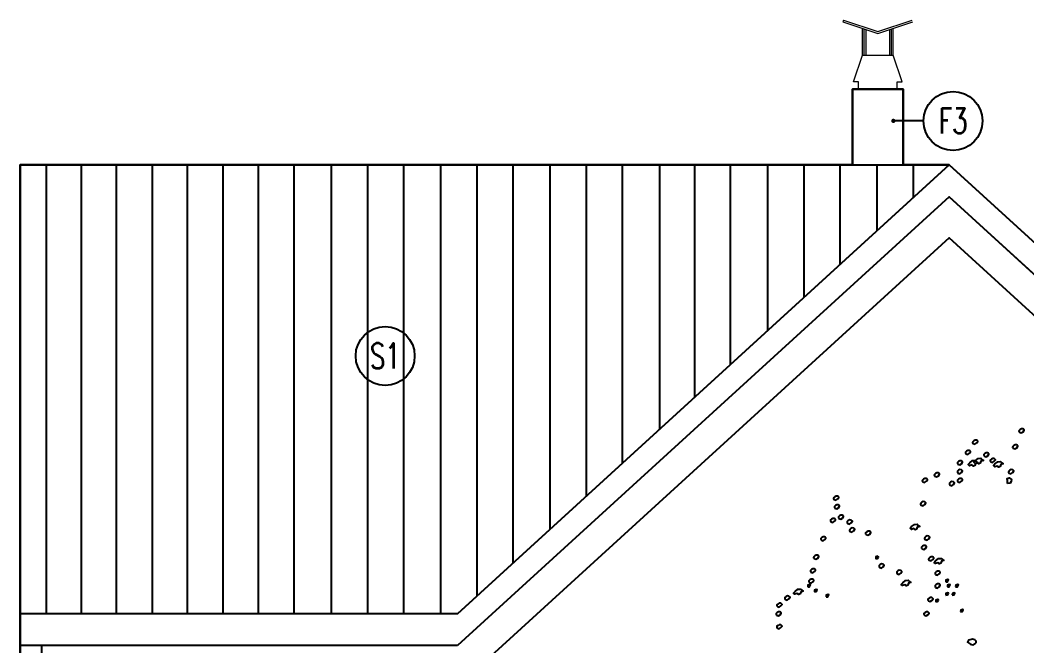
# Model space of a CAD drawing. Header units: millimetres. Extents: x 462666 to 1244237, y 2328025 to 3795663.
# Drawn here: x 1070176 to 1076162, y 2916997 to 2920715 of the extents above; entities that cross this region are included whole.
import ezdxf
from ezdxf.enums import TextEntityAlignment as Align

# ---------------------------------------------------------------- set-up
doc = ezdxf.new("R2010")
doc.units = ezdxf.units.MM
for name, color, linetype in [('arbre', 250, 'Continuous'), ('MUR-POH', 64, 'Continuous'), ('MUR_REZ', 3, 'Continuous'), ('PLE_REZ', 200, 'Continuous'), ('PLO_LIN', 6, 'Continuous'), ('TXT_50', 50, 'Continuous')]:
    doc.layers.add(name, color=color, linetype=linetype)
doc.layers.add('zariadenie_INTERIER_hr_0_15', color=8, linetype='Continuous', lineweight=15)
doc.styles.add('SIMPLEX.SHX', font='SIMPLEX.SHX', dxfattribs={"width": 0.7})

# ---------------------------------------------------------------- blocks, each defined once
blk = doc.blocks.new('arbre3')
at = {"layer": 'arbre', "color": 252}
for points in [[(255.295, 37.973), (255.336, 37.958), (255.375, 37.986), (255.399, 38.021), (255.375, 38.049), (255.338, 38.052), (255.308, 38.036), (255.284, 38.015), (255.282, 37.993)], [(254.241, 37.719), (254.282, 37.704), (254.321, 37.732), (254.345, 37.767), (254.321, 37.795), (254.284, 37.797), (254.254, 37.782), (254.23, 37.76), (254.228, 37.739)], [(254.077, 37.483), (254.118, 37.468), (254.158, 37.496), (254.181, 37.531), (254.158, 37.559), (254.121, 37.561), (254.09, 37.546), (254.066, 37.524), (254.064, 37.502)], [(255.149, 37.61), (255.191, 37.595), (255.23, 37.623), (255.254, 37.658), (255.23, 37.686), (255.193, 37.688), (255.162, 37.673), (255.139, 37.651), (255.136, 37.63)], [(254.162, 37.278), (254.227, 37.33), (254.288, 37.332), (254.314, 37.304), (254.349, 37.282), (254.293, 37.265), (254.277, 37.222), (254.247, 37.206), (254.212, 37.232), (254.16, 37.215), (254.13, 37.241)], [(254.287, 37.328), (254.352, 37.38), (254.413, 37.382), (254.439, 37.354), (254.474, 37.332), (254.418, 37.315), (254.402, 37.272), (254.372, 37.256), (254.337, 37.282), (254.285, 37.265), (254.255, 37.291)], [(254.495, 37.428), (254.536, 37.413), (254.576, 37.441), (254.599, 37.476), (254.576, 37.504), (254.539, 37.507), (254.508, 37.491), (254.484, 37.47), (254.482, 37.448)], [(254.641, 37.301), (254.682, 37.286), (254.721, 37.314), (254.745, 37.349), (254.721, 37.377), (254.684, 37.379), (254.654, 37.364), (254.63, 37.342), (254.627, 37.321)], [(253.895, 37.247), (253.937, 37.231), (253.976, 37.26), (254, 37.294), (253.976, 37.323), (253.939, 37.325), (253.908, 37.31), (253.884, 37.288), (253.882, 37.266)], [(253.895, 37.047), (253.937, 37.032), (253.976, 37.06), (254, 37.095), (253.976, 37.123), (253.939, 37.125), (253.908, 37.11), (253.884, 37.088), (253.882, 37.066)], [(254.737, 37.253), (254.802, 37.305), (254.863, 37.307), (254.889, 37.279), (254.924, 37.257), (254.868, 37.24), (254.852, 37.197), (254.822, 37.181), (254.787, 37.207), (254.735, 37.19), (254.705, 37.216)], [(255.059, 37.047), (255.1, 37.032), (255.139, 37.06), (255.163, 37.095), (255.139, 37.123), (255.102, 37.125), (255.072, 37.11), (255.048, 37.088), (255.046, 37.066)], [(253.096, 36.847), (253.137, 36.832), (253.176, 36.86), (253.2, 36.895), (253.176, 36.923), (253.139, 36.925), (253.109, 36.91), (253.085, 36.888), (253.083, 36.866)], [(253.368, 36.974), (253.41, 36.959), (253.449, 36.987), (253.473, 37.022), (253.449, 37.05), (253.412, 37.052), (253.381, 37.037), (253.357, 37.015), (253.355, 36.994)], [(253.895, 36.847), (253.937, 36.832), (253.976, 36.86), (254, 36.895), (253.976, 36.923), (253.939, 36.925), (253.908, 36.91), (253.884, 36.888), (253.882, 36.866)], [(255.021, 36.812), (255.021, 36.871), (255.015, 36.923), (255.06, 36.936), (255.113, 36.903), (255.106, 36.858), (255.08, 36.819)], [(253.714, 36.774), (253.755, 36.759), (253.794, 36.787), (253.818, 36.822), (253.794, 36.85), (253.757, 36.852), (253.727, 36.837), (253.703, 36.816), (253.701, 36.794)], [(251.078, 36.447), (251.12, 36.432), (251.159, 36.46), (251.183, 36.495), (251.159, 36.523), (251.122, 36.525), (251.091, 36.51), (251.067, 36.489), (251.065, 36.467)], [(251.096, 36.247), (251.138, 36.232), (251.177, 36.26), (251.201, 36.295), (251.177, 36.323), (251.14, 36.326), (251.109, 36.31), (251.086, 36.289), (251.083, 36.267)], [(253.059, 36.32), (253.101, 36.305), (253.14, 36.333), (253.164, 36.368), (253.14, 36.396), (253.103, 36.398), (253.072, 36.383), (253.048, 36.361), (253.046, 36.34)], [(251.006, 35.939), (251.047, 35.923), (251.086, 35.952), (251.11, 35.986), (251.086, 36.015), (251.049, 36.017), (251.019, 36.002), (250.995, 35.98), (250.992, 35.958)], [(251.187, 36.011), (251.229, 35.996), (251.268, 36.024), (251.292, 36.059), (251.268, 36.087), (251.231, 36.089), (251.2, 36.074), (251.176, 36.053), (251.174, 36.031)], [(251.387, 35.902), (251.429, 35.887), (251.468, 35.915), (251.492, 35.95), (251.468, 35.978), (251.431, 35.98), (251.4, 35.965), (251.376, 35.944), (251.374, 35.922)], [(251.442, 35.721), (251.483, 35.705), (251.522, 35.734), (251.546, 35.768), (251.522, 35.797), (251.485, 35.799), (251.455, 35.784), (251.431, 35.762), (251.429, 35.74)], [(251.805, 35.648), (251.847, 35.633), (251.886, 35.661), (251.91, 35.696), (251.886, 35.724), (251.849, 35.726), (251.818, 35.711), (251.794, 35.689), (251.792, 35.667)], [(252.837, 35.829), (252.903, 35.881), (252.963, 35.883), (252.989, 35.855), (253.024, 35.833), (252.968, 35.816), (252.953, 35.772), (252.922, 35.757), (252.887, 35.783), (252.835, 35.766), (252.805, 35.792)], [(250.787, 35.521), (250.829, 35.505), (250.868, 35.534), (250.892, 35.569), (250.868, 35.597), (250.831, 35.599), (250.8, 35.584), (250.777, 35.562), (250.774, 35.54)], [(253.15, 35.539), (253.191, 35.524), (253.231, 35.552), (253.255, 35.587), (253.231, 35.615), (253.194, 35.617), (253.163, 35.602), (253.139, 35.58), (253.137, 35.558)], [(253.077, 35.321), (253.119, 35.306), (253.158, 35.334), (253.182, 35.369), (253.158, 35.397), (253.121, 35.399), (253.091, 35.384), (253.067, 35.362), (253.064, 35.34)], [(250.624, 35.103), (250.665, 35.088), (250.704, 35.116), (250.728, 35.151), (250.704, 35.179), (250.667, 35.181), (250.637, 35.166), (250.613, 35.144), (250.611, 35.122)], [(252.027, 35.1), (252.066, 35.107), (252.088, 35.146), (252.066, 35.154), (252.029, 35.141)], [(253.241, 35.067), (253.282, 35.051), (253.321, 35.08), (253.345, 35.114), (253.321, 35.143), (253.285, 35.145), (253.254, 35.13), (253.23, 35.108), (253.228, 35.086)], [(253.387, 35.054), (253.453, 35.106), (253.513, 35.108), (253.539, 35.08), (253.574, 35.059), (253.518, 35.041), (253.503, 34.998), (253.472, 34.982), (253.437, 35.009), (253.385, 34.991), (253.355, 35.017)], [(250.551, 34.794), (250.592, 34.779), (250.632, 34.807), (250.655, 34.842), (250.632, 34.87), (250.595, 34.872), (250.564, 34.857), (250.54, 34.835), (250.538, 34.814)], [(252.114, 34.903), (252.156, 34.888), (252.195, 34.916), (252.219, 34.951), (252.195, 34.979), (252.158, 34.981), (252.127, 34.966), (252.103, 34.944), (252.101, 34.923)], [(252.514, 34.758), (252.555, 34.742), (252.594, 34.771), (252.618, 34.805), (252.594, 34.834), (252.558, 34.836), (252.527, 34.821), (252.503, 34.799), (252.501, 34.777)], [(253.386, 34.74), (253.428, 34.724), (253.467, 34.753), (253.491, 34.787), (253.467, 34.816), (253.43, 34.818), (253.4, 34.803), (253.376, 34.781), (253.373, 34.759)], [(250.515, 34.558), (250.556, 34.543), (250.595, 34.571), (250.619, 34.606), (250.595, 34.634), (250.558, 34.636), (250.528, 34.621), (250.504, 34.599), (250.502, 34.577)], [(252.637, 34.554), (252.703, 34.607), (252.763, 34.609), (252.79, 34.58), (252.824, 34.559), (252.768, 34.541), (252.753, 34.498), (252.722, 34.483), (252.687, 34.509), (252.635, 34.491), (252.605, 34.517)], [(253.615, 34.571), (253.654, 34.577), (253.676, 34.617), (253.654, 34.625), (253.617, 34.612)], [(250.188, 34.355), (250.253, 34.407), (250.314, 34.409), (250.34, 34.381), (250.374, 34.359), (250.318, 34.341), (250.303, 34.298), (250.272, 34.283), (250.238, 34.309), (250.185, 34.291), (250.155, 34.318)], [(250.477, 34.458), (250.516, 34.464), (250.538, 34.503), (250.516, 34.512), (250.479, 34.499)], [(250.628, 34.344), (250.667, 34.351), (250.689, 34.39), (250.667, 34.399), (250.63, 34.385)], [(253.386, 34.449), (253.428, 34.434), (253.467, 34.462), (253.491, 34.497), (253.467, 34.525), (253.43, 34.527), (253.4, 34.512), (253.376, 34.49), (253.373, 34.468)], [(253.653, 34.458), (253.692, 34.464), (253.714, 34.503), (253.692, 34.512), (253.655, 34.499)], [(253.842, 34.458), (253.881, 34.464), (253.903, 34.503), (253.881, 34.512), (253.844, 34.499)], [(249.97, 34.176), (250.011, 34.161), (250.05, 34.189), (250.074, 34.224), (250.05, 34.252), (250.013, 34.255), (249.983, 34.239), (249.959, 34.218), (249.957, 34.196)], [(250.893, 34.231), (250.932, 34.237), (250.954, 34.276), (250.932, 34.285), (250.895, 34.272)], [(253.223, 34.14), (253.264, 34.125), (253.303, 34.153), (253.327, 34.188), (253.303, 34.216), (253.266, 34.218), (253.236, 34.203), (253.212, 34.181), (253.21, 34.16)], [(253.388, 34.117), (253.427, 34.124), (253.449, 34.163), (253.427, 34.172), (253.39, 34.159)], [(253.615, 34.269), (253.654, 34.275), (253.676, 34.314), (253.654, 34.323), (253.617, 34.31)], [(253.766, 34.269), (253.805, 34.275), (253.827, 34.314), (253.805, 34.323), (253.769, 34.31)], [(249.788, 34.013), (249.829, 33.998), (249.868, 34.026), (249.892, 34.061), (249.868, 34.089), (249.831, 34.091), (249.801, 34.076), (249.777, 34.054), (249.775, 34.032)], [(253.955, 33.891), (253.995, 33.897), (254.016, 33.936), (253.995, 33.945), (253.958, 33.932)], [(249.77, 33.813), (249.811, 33.798), (249.85, 33.826), (249.874, 33.861), (249.85, 33.889), (249.813, 33.891), (249.783, 33.876), (249.759, 33.854), (249.757, 33.833)], [(253.132, 33.813), (253.173, 33.798), (253.212, 33.826), (253.236, 33.861), (253.212, 33.889), (253.175, 33.891), (253.145, 33.876), (253.121, 33.854), (253.119, 33.833)], [(249.788, 33.522), (249.829, 33.507), (249.868, 33.535), (249.892, 33.57), (249.868, 33.598), (249.831, 33.6), (249.801, 33.585), (249.777, 33.564), (249.775, 33.542)], [(254.18, 33.16), (254.234, 33.143), (254.284, 33.171), (254.31, 33.195), (254.31, 33.226), (254.282, 33.254), (254.225, 33.273), (254.136, 33.245), (254.114, 33.206)]]:
    blk.add_lwpolyline(points, close=True, dxfattribs=at)

msp = doc.modelspace()

# ---------------------------------------------------------------- linework, layer by layer
at = {"layer": 'MUR-POH', "color": 1, "flags": 128}
msp.add_lwpolyline([(1075426.3, 2919855.3), (1075426.3, 2920305.3), (1075126.3, 2920305.3), (1075126.3, 2919855.3)], dxfattribs=at)
at = {"layer": 'MUR-POH', "color": 252}
for points in [[(1070330.4, 2919855.3), (1070330.4, 2917188.1)], [(1070539, 2919855.3), (1070539, 2917188.1)], [(1070747.5, 2919855.3), (1070747.5, 2917188.1)], [(1070960.8, 2919855.3), (1070960.8, 2917188.1)], [(1071169.4, 2919855.3), (1071169.4, 2917188.1)], [(1071382.6, 2919855.3), (1071382.6, 2917188.1)], [(1071591.2, 2919855.3), (1071591.2, 2917188.1)], [(1071804.5, 2919855.3), (1071804.5, 2917188.1)], [(1072025.7, 2919855.3), (1072025.7, 2917188.1)], [(1072241.7, 2919855.3), (1072241.7, 2917188.1)], [(1072455, 2919855.3), (1072455, 2917188.1)], [(1073326.7, 2919855.3), (1073326.7, 2917690.2)], [(1073542.7, 2919855.3), (1073542.7, 2917887.3)], [(1073756, 2919855.3), (1073756, 2918081.9)], [(1073977.2, 2919855.3), (1073977.2, 2918283.7)], [(1074185.7, 2919855.3), (1074185.7, 2918473.9)], [(1074399, 2919855.3), (1074399, 2918668.5)], [(1074620.2, 2919855.3), (1074620.2, 2918870.3)], [(1074836.2, 2919855.3), (1074836.2, 2919067.4)], [(1075049.5, 2919855.3), (1075049.5, 2919262)], [(1075270.7, 2919855.3), (1075270.7, 2919463.8)], [(1075486.7, 2919855.3), (1075486.7, 2919660.9)]]:
    msp.add_lwpolyline(points, dxfattribs=at)
at = {"layer": 'MUR_REZ'}
msp.add_line((1075699.7, 2919855.3), (1078606.7, 2917203), dxfattribs=at)
at = {"layer": 'MUR_REZ', "flags": 128}
for points in [[(1075126.3, 2919855.3), (1075126.3, 2920305.3), (1075426.3, 2920305.3), (1075426.3, 2919855.3)], [(1075126.3, 2919855.3), (1070176.4, 2919855.3), (1070176.4, 2916872.1), (1070204, 2916872.1)], [(1075699.7, 2919855.3), (1072776.4, 2917188.1), (1070176.4, 2917188.1)], [(1070204, 2916872.1), (1070176.4, 2916872.1), (1070176.4, 2919855.3), (1075699.7, 2919855.3)], [(1075699.7, 2919855.3), (1075426.3, 2919855.3)], [(1078606.7, 2916872.1), (1078494.6, 2916872.1), (1075699.7, 2919422.1), (1072904.8, 2916872.1), (1070476.4, 2916872.1)]]:
    msp.add_lwpolyline(points, dxfattribs=at)
at = {"layer": 'PLE_REZ', "linetype": 'Continuous'}
msp.add_line((1070304, 2916998.6), (1070304, 2916772.1), dxfattribs=at)
at = {"layer": 'PLO_LIN', "color": 252}
for p, q in [((1075699.7, 2919855.3), (1072776.4, 2917188.1)), ((1075699.7, 2919855.3), (1072776.4, 2917188.1)), ((1072776.4, 2917188.1), (1075699.7, 2919855.3)), ((1078606.7, 2917203), (1075699.7, 2919855.3)), ((1075699.7, 2919665.8), (1078606.7, 2917013.5))]:
    msp.add_line(p, q, dxfattribs=at)
for points in [[(1072676.2, 2919855.3), (1072676.2, 2917188.1)], [(1072892.2, 2919855.3), (1072892.2, 2917293.8)], [(1073105.5, 2919855.3), (1073105.5, 2917488.4)], [(1078606.7, 2917013.5), (1075699.7, 2919665.8), (1072776.4, 2916998.6)], [(1072776.4, 2917188.1), (1070176.4, 2917188.1)], [(1072776.4, 2916998.6), (1070176.4, 2916998.6)]]:
    msp.add_lwpolyline(points, dxfattribs=at)
at = {"layer": 'TXT_50', "color": 252}
for p, q in [((1075368.5, 2920116.6), (1075368.5, 2920116.6)), ((1075548.2, 2920116.3), (1075368.5, 2920116.6)), ((1075368.5, 2920116.3), (1075368.5, 2920116.3))]:
    msp.add_line(p, q, dxfattribs=at)
at = {"layer": 'TXT_50', "color": 252, "const_width": 12.3, "flags": 128}
for points in [[(1075362.2, 2920116.6, 1), (1075374.9, 2920116.6, 1)], [(1075362.1, 2920116.3, 1), (1075374.8, 2920116.3, 1)]]:
    msp.add_lwpolyline(points, format="xyb", close=True, dxfattribs=at)
at = {"layer": 'TXT_50', "color": 252}
for centre in [(1075723.4, 2920116.3), (1072347, 2918719.8)]:
    msp.add_circle(centre, 175.2, dxfattribs=at)
at = {"layer": 'zariadenie_INTERIER_hr_0_15'}
for points in [[(1075071.9, 2920715), (1075068.8, 2920705.5)], [(1075068.8, 2920705.5), (1075276.3, 2920636.4), (1075483.8, 2920705.5)], [(1075071.9, 2920715), (1075276.3, 2920646.9), (1075480.7, 2920715)], [(1075185.9, 2920507.3), (1075185.9, 2920666.5)], [(1075195.9, 2920507.3), (1075195.9, 2920663.2)], [(1075205.9, 2920507.3), (1075205.9, 2920659.8)], [(1075346.7, 2920507.3), (1075346.7, 2920659.8)], [(1075356.7, 2920507.3), (1075356.7, 2920663.2)], [(1075366.7, 2920507.3), (1075366.7, 2920666.5)], [(1075162.1, 2920305.3), (1075162.1, 2920348.2), (1075131.6, 2920348.2), (1075185.9, 2920507.3)], [(1075162.1, 2920305.3), (1075162.1, 2920348.2), (1075131.6, 2920348.2), (1075185.9, 2920507.3)], [(1075185.9, 2920507.3), (1075366.7, 2920507.3)], [(1075185.9, 2920507.3), (1075366.7, 2920507.3)], [(1075390.5, 2920305.3), (1075390.5, 2920348.2), (1075421, 2920348.2), (1075366.7, 2920507.3)], [(1075390.5, 2920305.3), (1075390.5, 2920348.2), (1075421, 2920348.2), (1075366.7, 2920507.3)]]:
    msp.add_lwpolyline(points, dxfattribs=at)

# ---------------------------------------------------------------- block references
at = {"layer": 'MUR-POH', "color": 252, "xscale": 261.3775937935833, "yscale": 261.3775937935833, "zscale": 261.3775937935833}
msp.add_blockref('arbre3', (1009390.3, 2908340.6), dxfattribs=at)

# ---------------------------------------------------------------- texts
at = {"layer": 'TXT_50', "color": 252, "style": 'SIMPLEX.SHX', "width": 0.7}
for s, p in [('F3', (1075723.4, 2920116.3)), ('S1', (1072347, 2918719.8))]:
    msp.add_text(s, height=150, dxfattribs=at).set_placement(p, align=Align.MIDDLE_CENTER)

doc.saveas('drawing.dxf')
